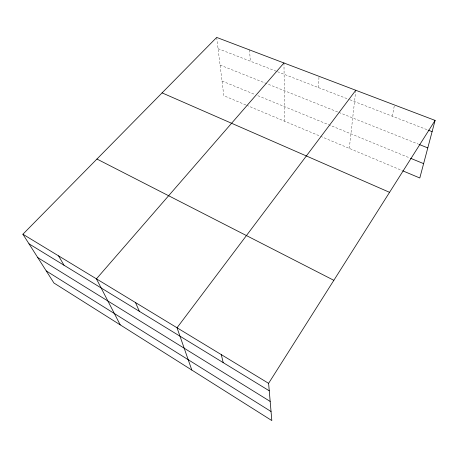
<?xml version="1.0" encoding="UTF-8"?>
<svg xmlns="http://www.w3.org/2000/svg" width="458" height="458" viewBox="0 0 458 458"><rect width="100%" height="100%" fill="white"/><g stroke="black" fill="none" stroke-linecap="round" stroke-linejoin="round"><path stroke-width="0.34" stroke-dasharray="2.29 1.72" d="M318.487 87.604L319.008 76.303M349.294 148.392L355.711 90.982M392.357 116.24L394.441 104.962M218.071 48.674L276.827 71.454M277.491 71.711L349.288 99.546M349.941 99.798L427.474 129.854M220.063 65.042L338.187 112.158M338.846 112.422L418.515 144.201M222.01 81.009L254.562 94.348M257.825 95.688L409.91 158.016M245.854 104.962L223.802 95.705L216.697 37.43M246.507 105.237L402.101 170.559M249.53 49.905L250.326 61.183M283.954 62.981L284.779 121.307"/><path stroke-width="0.69" d="M435.1 120.408L268.606 383.335L271.829 420.57L53.93 283.004L22.9 234.227L216.697 37.43L435.1 120.408L419.803 177.99L402.759 170.834M355.792 90.278L177.04 327.768L191.816 370.053M283.954 62.981L96.432 278.853L120.219 324.854M428.138 130.112L432.112 131.652M419.179 144.465L427.795 147.905M410.563 158.279L423.616 163.632M162.086 92.882L389.558 192.331M96.941 159.035L333.842 280.319M22.9 234.227L268.606 383.335M29.003 243.822L269.252 390.8M37.785 257.625L270.174 401.42M46.247 270.918L271.044 411.507M58.567 255.873L64.017 265.245M135.494 302.555L139.375 311.343M221.317 354.635L223.189 362.616"/></g></svg>
